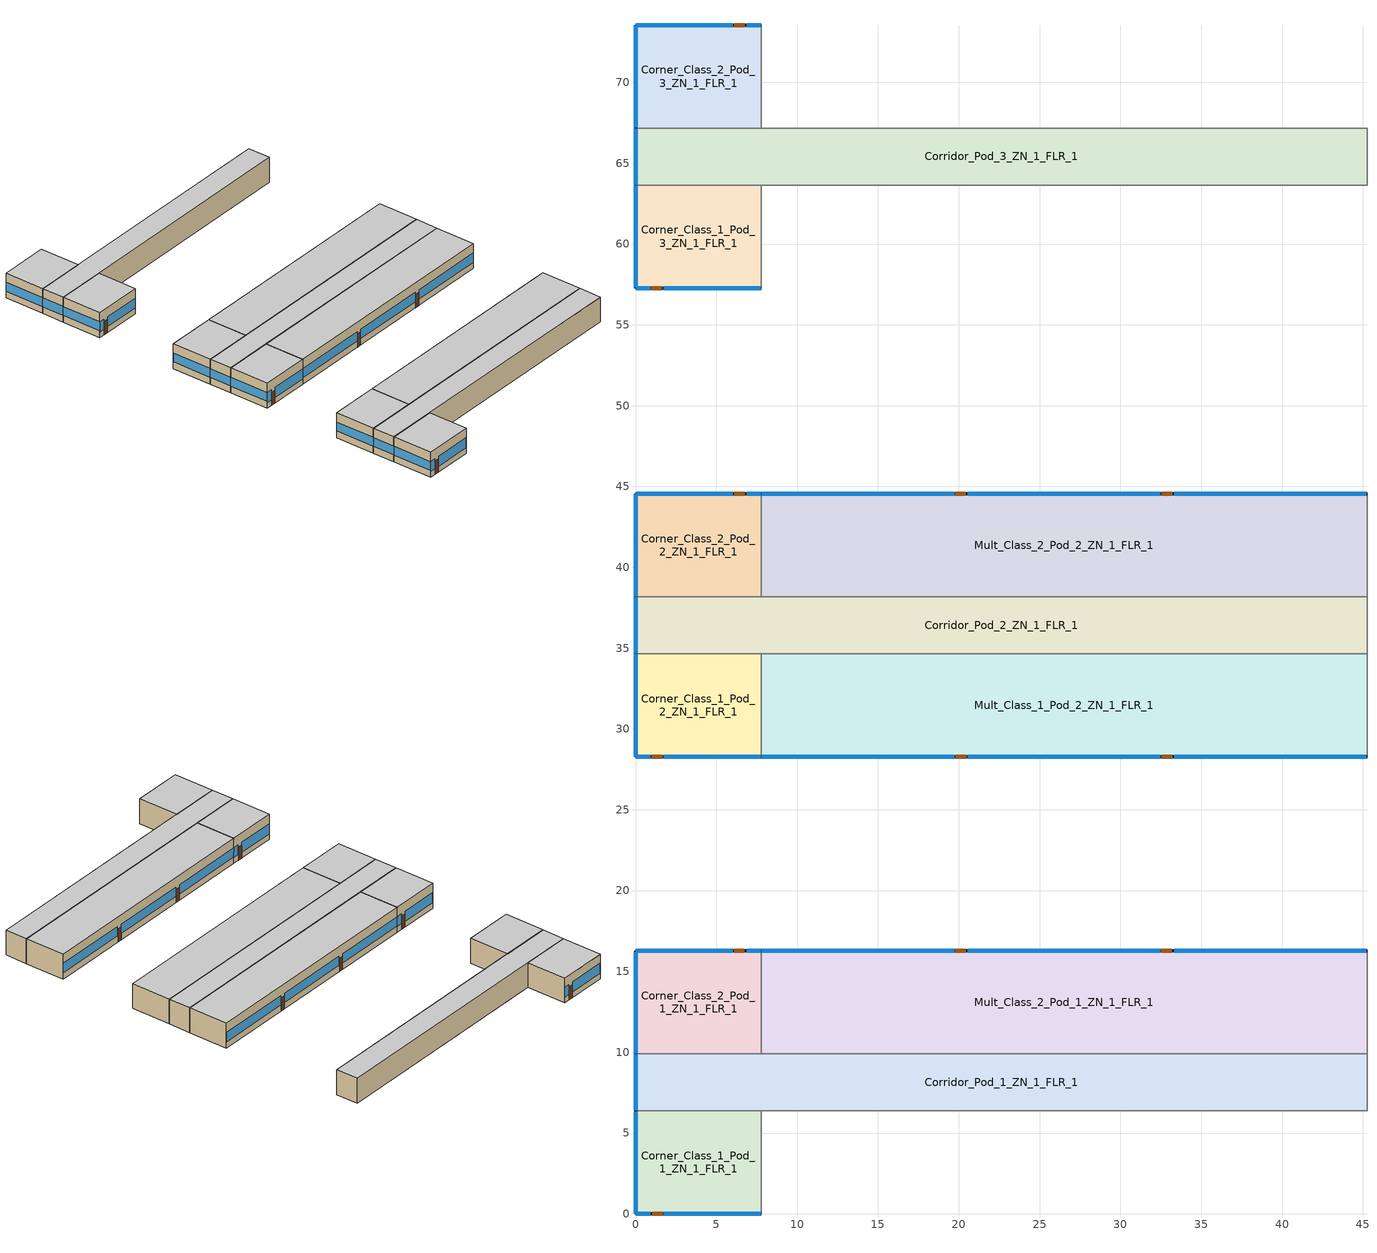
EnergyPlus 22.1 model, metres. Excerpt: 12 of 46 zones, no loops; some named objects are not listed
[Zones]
Corner_Class_1_Pod_1_ZN_1_FLR_1
 floor ground (Corner_Class_1_Pod_1_ZN_1_FLR_1_Floor_Ffactor): 0,6.36 7.78,6.36 7.78,0 0,0 z0
 wall outside (nonres_ext_wall_grd): 0,6.36 0,0 7.78,0 z0:4
 wall to Mult_Class_1_Pod_1_ZN_1_FLR_1 (int_wall): 7.78,0 7.78,6.36 z0:4
 wall to Corridor_Pod_1_ZN_1_FLR_1 (int_wall): 7.78,6.36 0,6.36 z0:4
 window (NonresWindow_U_0.369_SHGC_0.375): 0.04,0 0.9,0 / 1.76,0 7.74,0 z0.92:2.51; 0,6.33 0,0.04 z1.1:2.52
 door (Swinging Door_con): 1.03,0 1.68,0 z0:2.13
 ceiling to Corner_Class_1_Pod_1_ZN_1_FLR_2 (int_slab_ceiling): 0,0 7.78,0 7.78,6.36 0,6.36 z4
Corridor_Pod_1_ZN_1_FLR_1
 floor ground (Corridor_Pod_1_ZN_1_FLR_1_Floor_Ffactor): 0,9.9 45.25,9.9 45.25,6.36 0,6.36 z0
 wall outside (nonres_ext_wall_grd): 0,9.9 0,6.36 z0:4
 wall to Mult_Class_1_Pod_1_ZN_1_FLR_1 (int_wall): 7.78,6.36 45.25,6.36 z0:4
 wall to Lobby_ZN_1_FLR_1 (int_wall): 45.25,6.36 45.25,9.9 z0:4
 wall to Mult_Class_2_Pod_1_ZN_1_FLR_1 (int_wall): 45.25,9.9 7.78,9.9 z0:4
 wall to Corner_Class_2_Pod_1_ZN_1_FLR_1 (int_wall): 7.78,9.9 0,9.9 z0:4
 window (NonresWindow_U_0.369_SHGC_0.375): 0,9.86 0,6.4 z1.1:2.53
 ceiling to Corridor_Pod_1_ZN_1_FLR_2 (int_slab_ceiling): 0,6.36 45.25,6.36 45.25,9.9 0,9.9 z4
Corner_Class_2_Pod_1_ZN_1_FLR_1
 floor ground (Corner_Class_2_Pod_1_ZN_1_FLR_1_Floor_Ffactor): 0,16.26 7.78,16.26 7.78,9.9 0,9.9 z0
 wall outside (nonres_ext_wall_grd): 7.78,16.26 0,16.26 0,9.9 z0:4
 wall to Mult_Class_2_Pod_1_ZN_1_FLR_1 (int_wall): 7.78,9.9 7.78,16.26 z0:4
 window (NonresWindow_U_0.369_SHGC_0.375): 0,16.23 0,9.93 z1.1:2.52; 7.74,16.26 6.88,16.26 / 6.02,16.26 0.04,16.26 z0.92:2.51
 door (Swinging Door_con): 6.74,16.26 6.1,16.26 z0:2.13
 ceiling to Corner_Class_2_Pod_1_ZN_1_FLR_2 (int_slab_ceiling): 0,9.9 7.78,9.9 7.78,16.26 0,16.26 z4
Mult_Class_2_Pod_1_ZN_1_FLR_1
 floor ground (Mult_Class_2_Pod_1_ZN_1_FLR_1_Floor_Ffactor): 7.78,16.26 45.25,16.26 45.25,9.9 7.78,9.9 z0
 wall outside (nonres_ext_wall_grd): 45.25,16.26 7.78,16.26 z0:4
 wall to Main_Corridor_ZN_1_FLR_1 (int_wall): 45.25,9.9 45.25,16.26 z0:4
 window (NonresWindow_U_0.369_SHGC_0.375): 45.22,16.26 33.33,16.26 / 32.46,16.26 20.57,16.26 / 19.71,16.26 7.81,16.26 z1.03:2.5
 door (Swinging Door_con): 33.18,16.26 32.54,16.26 / 20.44,16.26 19.8,16.26 z0:2.13
 ceiling to Mult_Class_2_Pod_1_ZN_1_FLR_2 (int_slab_ceiling): 7.78,9.9 45.25,9.9 45.25,16.26 7.78,16.26 z4
Corner_Class_1_Pod_2_ZN_1_FLR_1
 floor ground (Corner_Class_1_Pod_2_ZN_1_FLR_1_Floor_Ffactor): 0,34.65 7.78,34.65 7.78,28.28 0,28.28 z0
 wall outside (nonres_ext_wall_grd): 0,34.65 0,28.28 7.78,28.28 z0:4
 wall to Mult_Class_1_Pod_2_ZN_1_FLR_1 (int_wall): 7.78,28.28 7.78,34.65 z0:4
 wall to Corridor_Pod_2_ZN_1_FLR_1 (int_wall): 7.78,34.65 0,34.65 z0:4
 window (NonresWindow_U_0.369_SHGC_0.375): 0,34.61 0,28.32 z1.1:2.52; 0.04,28.28 0.9,28.28 / 1.76,28.28 7.74,28.28 z0.92:2.51
 door (Swinging Door_con): 0.99,28.28 1.64,28.28 z0:2.13
 ceiling to Corner_Class_1_Pod_2_ZN_1_FLR_2 (int_slab_ceiling): 0,28.28 7.78,28.28 7.78,34.65 0,34.65 z4
Mult_Class_1_Pod_2_ZN_1_FLR_1
 floor ground (Mult_Class_1_Pod_2_ZN_1_FLR_1_Floor_Ffactor): 7.78,34.65 45.25,34.65 45.25,28.28 7.78,28.28 z0
 wall outside (nonres_ext_wall_grd): 7.78,28.28 45.25,28.28 z0:4
 wall to Main_Corridor_ZN_1_FLR_1 (int_wall): 45.25,28.28 45.25,34.65 z0:4
 wall to Corridor_Pod_2_ZN_1_FLR_1 (int_wall): 45.25,34.65 7.78,34.65 z0:4
 window (NonresWindow_U_0.369_SHGC_0.375): 7.81,28.28 19.71,28.28 / 20.57,28.28 32.46,28.28 / 33.33,28.28 45.22,28.28 z1.03:2.5
 door (Swinging Door_con): 19.8,28.28 20.45,28.28 / 32.57,28.28 33.22,28.28 z0:2.13
 ceiling to Mult_Class_1_Pod_2_ZN_1_FLR_2 (int_slab_ceiling): 7.78,28.28 45.25,28.28 45.25,34.65 7.78,34.65 z4
Corridor_Pod_2_ZN_1_FLR_1
 floor ground (Corridor_Pod_2_ZN_1_FLR_1_Floor_Ffactor): 0,38.18 45.25,38.18 45.25,34.65 0,34.65 z0
 wall outside (nonres_ext_wall_grd): 0,38.18 0,34.65 z0:4
 wall to Main_Corridor_ZN_1_FLR_1 (int_wall): 45.25,34.65 45.25,38.18 z0:4
 wall to Mult_Class_2_Pod_2_ZN_1_FLR_1 (int_wall): 45.25,38.18 7.78,38.18 z0:4
 wall to Corner_Class_2_Pod_2_ZN_1_FLR_1 (int_wall): 7.78,38.18 0,38.18 z0:4
 window (NonresWindow_U_0.369_SHGC_0.375): 0,38.15 0,34.68 z1.1:2.53
 ceiling to Corridor_Pod_2_ZN_1_FLR_2 (int_slab_ceiling): 0,34.65 45.25,34.65 45.25,38.18 0,38.18 z4
Corner_Class_2_Pod_2_ZN_1_FLR_1
 floor ground (Corner_Class_2_Pod_2_ZN_1_FLR_1_Floor_Ffactor): 0,44.55 7.78,44.55 7.78,38.18 0,38.18 z0
 wall outside (nonres_ext_wall_grd): 7.78,44.55 0,44.55 0,38.18 z0:4
 wall to Mult_Class_2_Pod_2_ZN_1_FLR_1 (int_wall): 7.78,38.18 7.78,44.55 z0:4
 window (NonresWindow_U_0.369_SHGC_0.375): 0,44.51 0,38.22 z1.1:2.52; 7.74,44.55 6.88,44.55 / 6.02,44.55 0.04,44.55 z0.92:2.51
 door (Swinging Door_con): 6.77,44.55 6.12,44.55 z0:2.13
 ceiling to Corner_Class_2_Pod_2_ZN_1_FLR_2 (int_slab_ceiling): 0,38.18 7.78,38.18 7.78,44.55 0,44.55 z4
Mult_Class_2_Pod_2_ZN_1_FLR_1
 floor ground (Mult_Class_2_Pod_2_ZN_1_FLR_1_Floor_Ffactor): 7.78,44.55 45.25,44.55 45.25,38.18 7.78,38.18 z0
 wall outside (nonres_ext_wall_grd): 45.25,44.55 7.78,44.55 z0:4
 wall to Main_Corridor_ZN_1_FLR_1 (int_wall): 45.25,38.18 45.25,44.55 z0:4
 window (NonresWindow_U_0.369_SHGC_0.375): 45.22,44.55 33.33,44.55 / 19.71,44.55 7.81,44.55 / 32.46,44.55 20.57,44.55 z1.03:2.5
 door (Swinging Door_con): 33.22,44.55 32.57,44.55 / 20.43,44.55 19.78,44.55 z0:2.13
 ceiling to Mult_Class_2_Pod_2_ZN_1_FLR_2 (int_slab_ceiling): 7.78,38.18 45.25,38.18 45.25,44.55 7.78,44.55 z4
Corner_Class_1_Pod_3_ZN_1_FLR_1
 floor ground (Corner_Class_1_Pod_3_ZN_1_FLR_1_Floor_Ffactor): 0,63.64 7.78,63.64 7.78,57.28 0,57.28 z0
 wall outside (nonres_ext_wall_grd): 0,63.64 0,57.28 7.78,57.28 z0:4
 wall to Mult_Class_1_Pod_3_ZN_1_FLR_1 (int_wall): 7.78,57.28 7.78,63.64 z0:4
 wall to Corridor_Pod_3_ZN_1_FLR_1 (int_wall): 7.78,63.64 0,63.64 z0:4
 window (NonresWindow_U_0.369_SHGC_0.375): 0,63.6 0,57.31 z1.1:2.52; 0.04,57.28 0.9,57.28 / 1.76,57.28 7.74,57.28 z0.92:2.51
 door (Swinging Door_con): 0.99,57.28 1.64,57.28 z0:2.13
 ceiling to Corner_Class_1_Pod_3_ZN_1_FLR_2 (int_slab_ceiling): 0,57.28 7.78,57.28 7.78,63.64 0,63.64 z4
Corridor_Pod_3_ZN_1_FLR_1
 floor ground (Corridor_Pod_3_ZN_1_FLR_1_Floor_Ffactor): 0,67.18 45.25,67.18 45.25,63.64 0,63.64 z0
 wall outside (nonres_ext_wall_grd): 0,67.18 0,63.64 z0:4
 wall to Mult_Class_1_Pod_3_ZN_1_FLR_1 (int_wall): 7.78,63.64 45.25,63.64 z0:4
 wall to Bathrooms_ZN_1_FLR_1 (int_wall): 45.25,63.64 45.25,67.18 z0:4
 wall to Mult_Class_2_Pod_3_ZN_1_FLR_1 (int_wall): 45.25,67.18 7.78,67.18 z0:4
 wall to Corner_Class_2_Pod_3_ZN_1_FLR_1 (int_wall): 7.78,67.18 0,67.18 z0:4
 window (NonresWindow_U_0.369_SHGC_0.375): 0,67.14 0,63.67 z1.1:2.53
 ceiling to Corridor_Pod_3_ZN_1_FLR_2 (int_slab_ceiling): 0,63.64 45.25,63.64 45.25,67.18 0,67.18 z4
Corner_Class_2_Pod_3_ZN_1_FLR_1
 floor ground (Corner_Class_2_Pod_3_ZN_1_FLR_1_Floor_Ffactor): 0,73.54 7.78,73.54 7.78,67.18 0,67.18 z0
 wall outside (nonres_ext_wall_grd): 7.78,73.54 0,73.54 0,67.18 z0:4
 wall to Mult_Class_2_Pod_3_ZN_1_FLR_1 (int_wall): 7.78,67.18 7.78,73.54 z0:4
 window (NonresWindow_U_0.369_SHGC_0.375): 0,73.5 0,67.21 z1.1:2.52; 7.74,73.54 6.88,73.54 / 6.02,73.54 0.04,73.54 z0.92:2.51
 door (Swinging Door_con): 6.75,73.54 6.11,73.54 z0:2.13
 ceiling to Corner_Class_2_Pod_3_ZN_1_FLR_2 (int_slab_ceiling): 0,67.18 7.78,67.18 7.78,73.54 0,73.54 z4
[Building]
SchoolSecondary_50pct_downscaled: North Axis=0; Terrain=City; Loads Convergence Tolerance Value=0.04; Temperature Convergence Tolerance Value=0.2; Solar Distribution=FullInteriorAndExterior; Maximum Number of Warmup Days=25; Minimum Number of Warmup Days=6
[Site:Location]
Buffalo.Niagara.Intl.AP_NY_USA WMO=725280: Latitude=42.94; Longitude=-78.74; Time Zone=-5; Elevation=215
[SizingPeriod:DesignDay] Day of Month=21; DryBulb Temperature Range Modifier Type=DefaultMultipliers; Humidity Condition Type=Wetbulb; Barometric Pressure=98769; Rain Indicator=No; Snow Indicator=No; Daylight Saving Time Indicator=No
Name | Month | Day Type | Maximum DryBulb Temperature | Daily DryBulb Temperature Range | Wetbulb or DewPoint at Maximum DryBulb | Wind Speed | Wind Direction | Solar Model Indicator | Sky Clearness | ASHRAE Clear Sky Optical Depth for Beam Irradiance taub | ASHRAE Clear Sky Optical Depth for Diffuse Irradiance taud
Buffalo.Niagara.Intl.AP_NY_USA Ann Htg 99.6% Condns DB | 1 | WinterDesignDay | -16.3 | 0 | -16.3 | 5.1 | 270 | ASHRAEClearSky | 0
Buffalo.Niagara.Intl.AP_NY_USA Ann Clg .4% Condns DB=>MWB | 7 | SummerDesignDay | 30.3 | 9.3 | 21.8 | 5.7 | 240 | ASHRAETau |  | 0.462 | 2.001
[Site:GroundTemperature:FCfactorMethod]
January Ground Temperature=9.7; February Ground Temperature=6; March Ground Temperature=-2.2; April Ground Temperature=-3.4; May Ground Temperature=-4.2; June Ground Temperature=2.7; July Ground Temperature=7.5; August Ground Temperature=13.7; September Ground Temperature=18.6; October Ground Temperature=22; November Ground Temperature=20.7; December Ground Temperature=16.5
[Site:WaterMainsTemperature]
Calculation Method=CORRELATION; Annual Average Outdoor Air Temperature=8.96667; Maximum Difference In Monthly Average Outdoor Air Temperatures=26.2
[Material]
Name | Roughness | Thickness | Conductivity | Density | Specific Heat | Thermal Absorptance | Solar Absorptance | Visible Absorptance
Std Wood 6inch | MediumSmooth | 0.15 | 0.12 | 540 | 1210 | 0.9 | 0.7 | 0.7
F07 25mm stucco | Smooth | 0.0254 | 0.72 | 1856 | 840 | 0.9 | 0.7 | 0.7
G01 13mm gypsum board | Smooth | 0.0127 | 0.16 | 800 | 1090 | 0.9 | 0.7 | 0.5
G01 16mm gypsum board | MediumSmooth | 0.0159 | 0.16 | 800 | 1090
100mm Normalweight concrete floor | MediumRough | 0.1016 | 2.31 | 2322 | 832
[Material:NoMass] Thermal Absorptance=0.9; Solar Absorptance=0.7
Name | Roughness | Thermal Resistance | Visible Absorptance
Opaque Door panel_con | MediumRough | 0.475973 | 0.7
CP02 CARPET PAD | VeryRough | 0.21648 | 0.8
Nonres_Exterior_Wall_Insulation_grd | MediumSmooth | 1.51444 | 0.7
[WindowMaterial:SimpleGlazingSystem]
Nonres Window Glazing Layer: UFactor=2.09528; Solar Heat Gain Coefficient=0.375; Visible Transmittance=0.4125
[Construction]
Swinging Door_con: Opaque Door panel_con
InteriorFurnishings: Std Wood 6inch
int_wall: G01 13mm gypsum board, G01 13mm gypsum board
int_slab_ceiling: CP02 CARPET PAD, 100mm Normalweight concrete floor
nonres_ext_wall_grd: F07 25mm stucco, G01 16mm gypsum board, Nonres_Exterior_Wall_Insulation_grd, G01 16mm gypsum board
NonresWindow_U_0.369_SHGC_0.375: Nonres Window Glazing Layer
[Construction:FfactorGroundFloor] FFactor=0.90012
Name | Area | PerimeterExposed
Corner_Class_1_Pod_1_ZN_1_FLR_1_Floor_Ffactor; Corner_Class_2_Pod_1_ZN_1_FLR_1_Floor_Ffactor; Corner_Class_1_Pod_2_ZN_1_FLR_1_Floor_Ffactor; Corner_Class_2_Pod_2_ZN_1_FLR_1_Floor_Ffactor; Corner_Class_1_Pod_3_ZN_1_FLR_1_Floor_Ffactor; Corner_Class_2_Pod_3_ZN_1_FLR_1_Floor_Ffactor | 49.5 | 14.1421
Corridor_Pod_1_ZN_1_FLR_1_Floor_Ffactor; Corridor_Pod_2_ZN_1_FLR_1_Floor_Ffactor; Corridor_Pod_3_ZN_1_FLR_1_Floor_Ffactor | 160 | 3.53553
Mult_Class_2_Pod_1_ZN_1_FLR_1_Floor_Ffactor; Mult_Class_1_Pod_2_ZN_1_FLR_1_Floor_Ffactor; Mult_Class_2_Pod_2_ZN_1_FLR_1_Floor_Ffactor | 238.5 | 37.4767
[Zone] Type=1; Multiplier=1; Ceiling Height=4; Floor Area=autocalculate; Part of Total Floor Area=Yes
Name | Volume
Corner_Class_1_Pod_1_ZN_1_FLR_1; Corner_Class_2_Pod_1_ZN_1_FLR_1; Corner_Class_1_Pod_2_ZN_1_FLR_1; Corner_Class_2_Pod_2_ZN_1_FLR_1; Corner_Class_1_Pod_3_ZN_1_FLR_1; Corner_Class_2_Pod_3_ZN_1_FLR_1 | 396
Corridor_Pod_1_ZN_1_FLR_1; Corridor_Pod_2_ZN_1_FLR_1; Corridor_Pod_3_ZN_1_FLR_1 | 1280
Mult_Class_2_Pod_1_ZN_1_FLR_1; Mult_Class_1_Pod_2_ZN_1_FLR_1; Mult_Class_2_Pod_2_ZN_1_FLR_1 | 1908
[InternalMass] Construction=InteriorFurnishings
Name | Zone or ZoneList | Surface Area
Corner_Class_1_Pod_1_ZN_1_FLR_1_InternalMass_1 | Corner_Class_1_Pod_1_ZN_1_FLR_1 | 99
Corridor_Pod_1_ZN_1_FLR_1_InternalMass_1 | Corridor_Pod_1_ZN_1_FLR_1 | 320
Corner_Class_2_Pod_1_ZN_1_FLR_1_InternalMass_1 | Corner_Class_2_Pod_1_ZN_1_FLR_1 | 99
Mult_Class_2_Pod_1_ZN_1_FLR_1_InternalMass_1 | Mult_Class_2_Pod_1_ZN_1_FLR_1 | 477
Corner_Class_1_Pod_2_ZN_1_FLR_1_InternalMass_1 | Corner_Class_1_Pod_2_ZN_1_FLR_1 | 99
Mult_Class_1_Pod_2_ZN_1_FLR_1_InternalMass_1 | Mult_Class_1_Pod_2_ZN_1_FLR_1 | 477
Corridor_Pod_2_ZN_1_FLR_1_InternalMass_1 | Corridor_Pod_2_ZN_1_FLR_1 | 320
Corner_Class_2_Pod_2_ZN_1_FLR_1_InternalMass_1 | Corner_Class_2_Pod_2_ZN_1_FLR_1 | 99
Mult_Class_2_Pod_2_ZN_1_FLR_1_InternalMass_1 | Mult_Class_2_Pod_2_ZN_1_FLR_1 | 477
Corner_Class_1_Pod_3_ZN_1_FLR_1_InternalMass_1 | Corner_Class_1_Pod_3_ZN_1_FLR_1 | 99
Corridor_Pod_3_ZN_1_FLR_1_InternalMass_1 | Corridor_Pod_3_ZN_1_FLR_1 | 320
Corner_Class_2_Pod_3_ZN_1_FLR_1_InternalMass_1 | Corner_Class_2_Pod_3_ZN_1_FLR_1 | 99
[People] Number of People Schedule=BLDG_OCC_SCH; Fraction Radiant=0.3; Sensible Heat Fraction=AUTOCALCULATE; Activity Level Schedule=ACTIVITY_SCH; Enable ASHRAE 55 Comfort Warnings=No; Mean Radiant Temperature Calculation Type=ZoneAveraged; Work Efficiency Schedule=WORK_EFF_SCH; Clothing Insulation Calculation Method=ClothingInsulationSchedule; Clothing Insulation Schedule=CLOTHING_SCH; Air Velocity Schedule=AIR_VELO_SCH; Thermal Comfort Model 1 Type=FANGER
Name | Zone or ZoneList or Space or SpaceList | Number of People Calculation Method | Floor Area per Person | Number of People
Corner_Class_1_Pod_1_ZN_1_FLR_1 | Corner_Class_1_Pod_1_ZN_1_FLR_1 | Area/Person | 2.654
Corridor_Pod_1_ZN_1_FLR_1 | Corridor_Pod_1_ZN_1_FLR_1 | People |  | 17.224
Corner_Class_2_Pod_1_ZN_1_FLR_1 | Corner_Class_2_Pod_1_ZN_1_FLR_1 | Area/Person | 2.654
Mult_Class_2_Pod_1_ZN_1_FLR_1 | Mult_Class_2_Pod_1_ZN_1_FLR_1 | Area/Person | 2.654
Corner_Class_1_Pod_2_ZN_1_FLR_1 | Corner_Class_1_Pod_2_ZN_1_FLR_1 | Area/Person | 2.654
Mult_Class_1_Pod_2_ZN_1_FLR_1 | Mult_Class_1_Pod_2_ZN_1_FLR_1 | Area/Person | 2.654
Corridor_Pod_2_ZN_1_FLR_1 | Corridor_Pod_2_ZN_1_FLR_1 | People |  | 17.224
Corner_Class_2_Pod_2_ZN_1_FLR_1 | Corner_Class_2_Pod_2_ZN_1_FLR_1 | Area/Person | 2.654
Mult_Class_2_Pod_2_ZN_1_FLR_1 | Mult_Class_2_Pod_2_ZN_1_FLR_1 | Area/Person | 2.654
Corner_Class_1_Pod_3_ZN_1_FLR_1 | Corner_Class_1_Pod_3_ZN_1_FLR_1 | Area/Person | 2.654
Corridor_Pod_3_ZN_1_FLR_1 | Corridor_Pod_3_ZN_1_FLR_1 | People |  | 17.224
Corner_Class_2_Pod_3_ZN_1_FLR_1 | Corner_Class_2_Pod_3_ZN_1_FLR_1 | Area/Person | 2.654
[Lights] Design Level Calculation Method=Watts/Area; Return Air Fraction=0; Fraction Radiant=0.37; Fraction Visible=0.2; Fraction Replaceable=1; EndUse Subcategory=LightsWired; Return Air Fraction Calculated from Plenum Temperature=No
Name | Zone or ZoneList or Space or SpaceList | Schedule | Watts per Zone Floor Area
Corner_Class_1_Pod_1_ZN_1_FLR_1_Lights | Corner_Class_1_Pod_1_ZN_1_FLR_1 | ltg_sch_classroom | 7.42257
Corridor_Pod_1_ZN_1_FLR_1_Lights | Corridor_Pod_1_ZN_1_FLR_1 | ltg_sch_corridor | 4.299174
Corner_Class_2_Pod_1_ZN_1_FLR_1_Lights | Corner_Class_2_Pod_1_ZN_1_FLR_1 | ltg_sch_classroom | 7.42257
Mult_Class_2_Pod_1_ZN_1_FLR_1_Lights | Mult_Class_2_Pod_1_ZN_1_FLR_1 | ltg_sch_classroom | 7.42257
Corner_Class_1_Pod_2_ZN_1_FLR_1_Lights | Corner_Class_1_Pod_2_ZN_1_FLR_1 | ltg_sch_classroom | 7.42257
Mult_Class_1_Pod_2_ZN_1_FLR_1_Lights | Mult_Class_1_Pod_2_ZN_1_FLR_1 | ltg_sch_classroom | 7.42257
Corridor_Pod_2_ZN_1_FLR_1_Lights | Corridor_Pod_2_ZN_1_FLR_1 | ltg_sch_corridor | 4.299174
Corner_Class_2_Pod_2_ZN_1_FLR_1_Lights | Corner_Class_2_Pod_2_ZN_1_FLR_1 | ltg_sch_classroom | 7.42257
Mult_Class_2_Pod_2_ZN_1_FLR_1_Lights | Mult_Class_2_Pod_2_ZN_1_FLR_1 | ltg_sch_classroom | 7.42257
Corner_Class_1_Pod_3_ZN_1_FLR_1_Lights | Corner_Class_1_Pod_3_ZN_1_FLR_1 | ltg_sch_classroom | 7.42257
Corridor_Pod_3_ZN_1_FLR_1_Lights | Corridor_Pod_3_ZN_1_FLR_1 | ltg_sch_corridor | 4.299174
Corner_Class_2_Pod_3_ZN_1_FLR_1_Lights | Corner_Class_2_Pod_3_ZN_1_FLR_1 | ltg_sch_classroom | 7.42257
[ElectricEquipment] Schedule=BLDG_EQUIP_SCH; Design Level Calculation Method=EquipmentLevel; Fraction Latent=0; Fraction Radiant=0.5; Fraction Lost=0; EndUse Subcategory=MiscPlug
Name | Zone or ZoneList or Space or SpaceList | Design Level
Corner_Class_1_Pod_1_ZN_1_FLR_1_PlugMisc_Equip | Corner_Class_1_Pod_1_ZN_1_FLR_1 | 495
Corridor_Pod_1_ZN_1_FLR_1_PlugMisc_Equip | Corridor_Pod_1_ZN_1_FLR_1 | 640
Corner_Class_2_Pod_1_ZN_1_FLR_1_PlugMisc_Equip | Corner_Class_2_Pod_1_ZN_1_FLR_1 | 495
Mult_Class_2_Pod_1_ZN_1_FLR_1_PlugMisc_Equip | Mult_Class_2_Pod_1_ZN_1_FLR_1 | 2385
Corner_Class_1_Pod_2_ZN_1_FLR_1_PlugMisc_Equip | Corner_Class_1_Pod_2_ZN_1_FLR_1 | 495
Mult_Class_1_Pod_2_ZN_1_FLR_1_PlugMisc_Equip | Mult_Class_1_Pod_2_ZN_1_FLR_1 | 2385
Corridor_Pod_2_ZN_1_FLR_1_PlugMisc_Equip | Corridor_Pod_2_ZN_1_FLR_1 | 640
Corner_Class_2_Pod_2_ZN_1_FLR_1_PlugMisc_Equip | Corner_Class_2_Pod_2_ZN_1_FLR_1 | 495
Mult_Class_2_Pod_2_ZN_1_FLR_1_PlugMisc_Equip | Mult_Class_2_Pod_2_ZN_1_FLR_1 | 2385
Corner_Class_1_Pod_3_ZN_1_FLR_1_PlugMisc_Equip | Corner_Class_1_Pod_3_ZN_1_FLR_1 | 495
Corridor_Pod_3_ZN_1_FLR_1_PlugMisc_Equip | Corridor_Pod_3_ZN_1_FLR_1 | 640
Corner_Class_2_Pod_3_ZN_1_FLR_1_PlugMisc_Equip | Corner_Class_2_Pod_3_ZN_1_FLR_1 | 495
[Daylighting:Controls] Daylighting Method=SplitFlux; Availability Schedule=DaylightAvailSch; Lighting Control Type=Continuousoff; Minimum Input Power Fraction for Continuous or ContinuousOff Dimming Control=0.2; Minimum Light Output Fraction for Continuous or ContinuousOff Dimming Control=0.2; Number of Stepped Control Steps=3; Probability Lighting will be Reset When Needed in Manual Stepped Control=1; Maximum Allowable Discomfort Glare Index=22; Illuminance Setpoint at Reference Point 1=377; Illuminance Setpoint at Reference Point 2=377
Name | Zone or Space | Glare Calculation Daylighting Reference Point | Glare Calculation Azimuth Angle of View Direction Clockwise from Zone yAxis | Daylighting Reference Point 1 | Fraction of Lights Controlled by Reference Point 1 | Daylighting Reference Point 2 | Fraction of Lights Controlled by Reference Point 2
Corner_Class_1_Pod_1_ZN_1_FLR_1_DaylCtrl | Corner_Class_1_Pod_1_ZN_1_FLR_1 | Corner_Class_1_Pod_1_ZN_1_FLR_1_DaylRefPt1 | 180 | Corner_Class_1_Pod_1_ZN_1_FLR_1_DaylRefPt1 | 0.56 | Corner_Class_1_Pod_1_ZN_1_FLR_1_DaylRefPt2 | 0.2
Corner_Class_2_Pod_1_ZN_1_FLR_1_DaylCtrl | Corner_Class_2_Pod_1_ZN_1_FLR_1 | Corner_Class_2_Pod_1_ZN_1_FLR_1_DaylRefPt1 | 270 | Corner_Class_2_Pod_1_ZN_1_FLR_1_DaylRefPt1 | 0.56 | Corner_Class_2_Pod_1_ZN_1_FLR_1_DaylRefPt2 | 0.2
Mult_Class_2_Pod_1_ZN_1_FLR_1_DaylCtrl | Mult_Class_2_Pod_1_ZN_1_FLR_1 | Mult_Class_2_Pod_1_ZN_1_FLR_1_DaylRefPt1 | 0 | Mult_Class_2_Pod_1_ZN_1_FLR_1_DaylRefPt1 | 0.28 | Mult_Class_2_Pod_1_ZN_1_FLR_1_DaylRefPt2 | 0.28
Corner_Class_1_Pod_2_ZN_1_FLR_1_DaylCtrl | Corner_Class_1_Pod_2_ZN_1_FLR_1 | Corner_Class_1_Pod_2_ZN_1_FLR_1_DaylRefPt1 | 180 | Corner_Class_1_Pod_2_ZN_1_FLR_1_DaylRefPt1 | 0.56 | Corner_Class_1_Pod_2_ZN_1_FLR_1_DaylRefPt2 | 0.2
Mult_Class_1_Pod_2_ZN_1_FLR_1_DaylCtrl | Mult_Class_1_Pod_2_ZN_1_FLR_1 | Mult_Class_1_Pod_2_ZN_1_FLR_1_DaylRefPt1 | 180 | Mult_Class_1_Pod_2_ZN_1_FLR_1_DaylRefPt1 | 0.28 | Mult_Class_1_Pod_2_ZN_1_FLR_1_DaylRefPt2 | 0.28
Corner_Class_2_Pod_2_ZN_1_FLR_1_DaylCtrl | Corner_Class_2_Pod_2_ZN_1_FLR_1 | Corner_Class_2_Pod_2_ZN_1_FLR_1_DaylRefPt1 | 270 | Corner_Class_2_Pod_2_ZN_1_FLR_1_DaylRefPt1 | 0.56 | Corner_Class_2_Pod_2_ZN_1_FLR_1_DaylRefPt2 | 0.2
Mult_Class_2_Pod_2_ZN_1_FLR_1_DaylCtrl | Mult_Class_2_Pod_2_ZN_1_FLR_1 | Mult_Class_2_Pod_2_ZN_1_FLR_1_DaylRefPt1 | 0 | Mult_Class_2_Pod_2_ZN_1_FLR_1_DaylRefPt1 | 0.28 | Mult_Class_2_Pod_2_ZN_1_FLR_1_DaylRefPt2 | 0.28
Corner_Class_1_Pod_3_ZN_1_FLR_1_DaylCtrl | Corner_Class_1_Pod_3_ZN_1_FLR_1 | Corner_Class_1_Pod_3_ZN_1_FLR_1_DaylRefPt1 | 180 | Corner_Class_1_Pod_3_ZN_1_FLR_1_DaylRefPt1 | 0.56 | Corner_Class_1_Pod_3_ZN_1_FLR_1_DaylRefPt2 | 0.2
Corner_Class_2_Pod_3_ZN_1_FLR_1_DaylCtrl | Corner_Class_2_Pod_3_ZN_1_FLR_1 | Corner_Class_2_Pod_3_ZN_1_FLR_1_DaylRefPt1 | 270 | Corner_Class_2_Pod_3_ZN_1_FLR_1_DaylRefPt1 | 0.56 | Corner_Class_2_Pod_3_ZN_1_FLR_1_DaylRefPt2 | 0.2
[ZoneInfiltration:DesignFlowRate] Schedule=INFIL_SCH_PNNL; Design Flow Rate Calculation Method=Flow/ExteriorWallArea; Flow per Exterior Surface Area=0.000569572; Constant Term Coefficient=0; Temperature Term Coefficient=0; Velocity Term Coefficient=0.224; Velocity Squared Term Coefficient=0
Name | Zone or ZoneList
Corner_Class_1_Pod_1_ZN_1_FLR_1_Infiltration | Corner_Class_1_Pod_1_ZN_1_FLR_1
Corridor_Pod_1_ZN_1_FLR_1_Infiltration | Corridor_Pod_1_ZN_1_FLR_1
Corner_Class_2_Pod_1_ZN_1_FLR_1_Infiltration | Corner_Class_2_Pod_1_ZN_1_FLR_1
Mult_Class_2_Pod_1_ZN_1_FLR_1_Infiltration | Mult_Class_2_Pod_1_ZN_1_FLR_1
Corner_Class_1_Pod_2_ZN_1_FLR_1_Infiltration | Corner_Class_1_Pod_2_ZN_1_FLR_1
Mult_Class_1_Pod_2_ZN_1_FLR_1_Infiltration | Mult_Class_1_Pod_2_ZN_1_FLR_1
Corridor_Pod_2_ZN_1_FLR_1_Infiltration | Corridor_Pod_2_ZN_1_FLR_1
Corner_Class_2_Pod_2_ZN_1_FLR_1_Infiltration | Corner_Class_2_Pod_2_ZN_1_FLR_1
Mult_Class_2_Pod_2_ZN_1_FLR_1_Infiltration | Mult_Class_2_Pod_2_ZN_1_FLR_1
Corner_Class_1_Pod_3_ZN_1_FLR_1_Infiltration | Corner_Class_1_Pod_3_ZN_1_FLR_1
Corridor_Pod_3_ZN_1_FLR_1_Infiltration | Corridor_Pod_3_ZN_1_FLR_1
Corner_Class_2_Pod_3_ZN_1_FLR_1_Infiltration | Corner_Class_2_Pod_3_ZN_1_FLR_1
[Exterior:Lights] Control Option=AstronomicalClock; EndUse Subcategory=General
Name | Schedule | Design Level
Exterior_Lights_a | Exterior_lighting_schedule_a | 226.85
Exterior_Lights_b | Exterior_lighting_schedule_b_2016 | 1097.925
Exterior_Lights_c | Exterior_lighting_schedule_c_2016 | 1007.645
[EnergyManagementSystem:Sensor]
Name | OutputVariable or OutputMeter | OutputVariable or OutputMeter Index Key
Facility_Int_LTG | InteriorLights:Electricity
ActualOccupancy | Schedule Value | Offices Binary Occupancy
OAT | Site Outdoor Air Drybulb Temperature | Environment
[EnergyManagementSystem:Actuator]
Name | Actuated Component Unique | Actuated Component Type | Actuated Component Control Type
cCL1_Pod_1_ZN_1_FLR_1_LAr | Corner_Class_1_Pod_1_ZN_1_FLR_1_lights | Lights | Electricity Rate
mCl1_Pod_1_ZN_1_FLR_1_LAr | Mult_Class_1_Pod_1_ZN_1_FLR_1_lights | Lights | Electricity Rate
cPOD1_ZN_1_FLR_1_LAr | Corridor_Pod_1_ZN_1_FLR_1_lights | Lights | Electricity Rate
cCL2_Pod_1_ZN_1_FLR_1_LAr | Corner_Class_2_Pod_1_ZN_1_FLR_1_lights | Lights | Electricity Rate
mCl2_Pod_1_ZN_1_FLR_1_LAr | Mult_Class_2_Pod_1_ZN_1_FLR_1_lights | Lights | Electricity Rate
cCL1_Pod_2_ZN_1_FLR_1_LAr | Corner_Class_1_Pod_2_ZN_1_FLR_1_lights | Lights | Electricity Rate
mCl1_Pod_2_ZN_1_FLR_1_LAr | Mult_Class_1_Pod_2_ZN_1_FLR_1_lights | Lights | Electricity Rate
cPOD2_ZN_1_FLR_1_LAr | Corridor_Pod_2_ZN_1_FLR_1_lights | Lights | Electricity Rate
cCL2_Pod_2_ZN_1_FLR_1_LAr | Corner_Class_2_Pod_2_ZN_1_FLR_1_lights | Lights | Electricity Rate
mCl2_Pod_2_ZN_1_FLR_1_LAr | Mult_Class_2_Pod_2_ZN_1_FLR_1_lights | Lights | Electricity Rate
cCL1_Pod_3_ZN_1_FLR_1_LAr | Corner_Class_1_Pod_3_ZN_1_FLR_1_lights | Lights | Electricity Rate
mCl1_Pod_3_ZN_1_FLR_1_LAr | Mult_Class_1_Pod_3_ZN_1_FLR_1_lights | Lights | Electricity Rate
cPOD3_ZN_1_FLR_1_LAr | Corridor_Pod_3_ZN_1_FLR_1_lights | Lights | Electricity Rate
cCL2_Pod_3_ZN_1_FLR_1_LAr | Corner_Class_2_Pod_3_ZN_1_FLR_1_lights | Lights | Electricity Rate
mCl2_Pod_3_ZN_1_FLR_1_LAr | Mult_Class_2_Pod_3_ZN_1_FLR_1_lights | Lights | Electricity Rate
AUX_GYM_ZN_1_FLR_1_LAr | AUX_GYM_ZN_1_FLR_1_lights | Lights | Electricity Rate
AUDITORIUM_ZN_1_FLR_1_LAr | AUDITORIUM_ZN_1_FLR_1_lights | Lights | Electricity Rate
Main_Corridor_ZN_1_FLR_1_LAr | Main_Corridor_ZN_1_FLR_1_lights | Lights | Electricity Rate
Lobby_ZN_1_FLR_1_LAr | Lobby_ZN_1_FLR_1_lights | Lights | Electricity Rate
Mech_ZN_1_FLR_1_LAr | Mech_ZN_1_FLR_1_lights | Lights | Electricity Rate
BATHROOMS_ZN_1_FLR_1_LAr | BATHROOMS_ZN_1_FLR_1_lights | Lights | Electricity Rate
Offices_ZN_1_FLR_1_LAr | Offices_ZN_1_FLR_1_lights | Lights | Electricity Rate
Gym_ZN_1_FLR_1_LAr | Gym_ZN_1_FLR_1_lights | Lights | Electricity Rate
Kitchen_ZN_1_FLR_1_LAr | Kitchen_ZN_1_FLR_1_lights | Lights | Electricity Rate
Cafeteria_ZN_1_FLR_1_LAr | Cafeteria_ZN_1_FLR_1_lights | Lights | Electricity Rate
cCL1_Pod_1_ZN_1_FLR_2_LAr | Corner_Class_1_Pod_1_ZN_1_FLR_2_lights | Lights | Electricity Rate
mCl1_Pod_1_ZN_1_FLR_2_LAr | Mult_Class_1_Pod_1_ZN_1_FLR_2_lights | Lights | Electricity Rate
cPOD1_ZN_1_FLR_2_LAr | Corridor_Pod_1_ZN_1_FLR_2_lights | Lights | Electricity Rate
cCL2_Pod_1_ZN_1_FLR_2_LAr | Corner_Class_2_Pod_1_ZN_1_FLR_2_lights | Lights | Electricity Rate
mCl2_Pod_1_ZN_1_FLR_2_LAr | Mult_Class_2_Pod_1_ZN_1_FLR_2_lights | Lights | Electricity Rate
cCL1_Pod_2_ZN_1_FLR_2_LAr | Corner_Class_1_Pod_2_ZN_1_FLR_2_lights | Lights | Electricity Rate
mCl1_Pod_2_ZN_1_FLR_2_LAr | Mult_Class_1_Pod_2_ZN_1_FLR_2_lights | Lights | Electricity Rate
cPOD2_ZN_1_FLR_2_LAr | Corridor_Pod_2_ZN_1_FLR_2_lights | Lights | Electricity Rate
cCL2_Pod_2_ZN_1_FLR_2_LAr | Corner_Class_2_Pod_2_ZN_1_FLR_2_lights | Lights | Electricity Rate
mCl2_Pod_2_ZN_1_FLR_2_LAr | Mult_Class_2_Pod_2_ZN_1_FLR_2_lights | Lights | Electricity Rate
cCL1_Pod_3_ZN_1_FLR_2_LAr | Corner_Class_1_Pod_3_ZN_1_FLR_2_lights | Lights | Electricity Rate
mCl1_Pod_3_ZN_1_FLR_2_LAr | Mult_Class_1_Pod_3_ZN_1_FLR_2_lights | Lights | Electricity Rate
cPOD3_ZN_1_FLR_2_LAr | Corridor_Pod_3_ZN_1_FLR_2_lights | Lights | Electricity Rate
cCL2_Pod_3_ZN_1_FLR_2_LAr | Corner_Class_2_Pod_3_ZN_1_FLR_2_lights | Lights | Electricity Rate
mCl2_Pod_3_ZN_1_FLR_2_LAr | Mult_Class_2_Pod_3_ZN_1_FLR_2_lights | Lights | Electricity Rate
Main_Corridor_ZN_1_FLR_2_LAr | Main_Corridor_ZN_1_FLR_2_lights | Lights | Electricity Rate
Lobby_ZN_1_FLR_2_LAr | Lobby_ZN_1_FLR_2_lights | Lights | Electricity Rate
Mech_ZN_1_FLR_2_LAr | Mech_ZN_1_FLR_2_lights | Lights | Electricity Rate
BATHROOMS_ZN_1_FLR_2_LAr | BATHROOMS_ZN_1_FLR_2_lights | Lights | Electricity Rate
Offices_ZN_1_FLR_2_LAr | Offices_ZN_1_FLR_2_lights | Lights | Electricity Rate
LMC_ZN_1_FLR_2_LAr | Library_Media_Center_ZN_1_FLR_2_lights | Lights | Electricity Rate
vav_pod_1_MAX_OA_FRAC | VAV_POD_1 Max OA Fraction | Schedule:Constant | Schedule Value
vav_pod_2_MAX_OA_FRAC | VAV_POD_2 Max OA Fraction | Schedule:Constant | Schedule Value
vav_pod_3_MAX_OA_FRAC | VAV_POD_3 Max OA Fraction | Schedule:Constant | Schedule Value
vav_other_MAX_OA_FRAC | VAV_OTHER Max OA Fraction | Schedule:Constant | Schedule Value
CLGSETP_SCH_Actuator | CLGSETP_SCH_Yes_Optimum | Schedule:Compact | Schedule Value
CLGSETP_SCH_w_SB_Actuator | CLGSETP_SCH_Yes_Optimum_w_SB | Schedule:Compact | Schedule Value
HTGSETP_SCH_Actuator | HTGSETP_SCH_Yes_Optimum | Schedule:Compact | Schedule Value
HTGSETP_SCH_w_SB_Actuator | HTGSETP_SCH_Yes_Optimum_w_SB | Schedule:Compact | Schedule Value
BoilerCurve | HeatSys1 BOILER EFFICIENCY CURVE | Curve | Curve Result
[EnergyManagementSystem:ProgramCallingManager]
Transformer_Load_Prog_Manager: AfterPredictorAfterHVACManagers; Transformer_Load_Prog
SET_cCL1_Pod_1_ZN_1_FLR_1_Light_EMS_Program_Prog_Manager: BeginTimestepBeforePredictor; SET_cCL1_Pod_1_ZN_1_FLR_1_Light_EMS_Program
SET_mCl1_Pod_1_ZN_1_FLR_1_Light_EMS_Program_Prog_Manager: BeginTimestepBeforePredictor; SET_mCl1_Pod_1_ZN_1_FLR_1_Light_EMS_Program
SET_cPOD1_ZN_1_FLR_1_Light_EMS_Program_Prog_Manager: BeginTimestepBeforePredictor; SET_cPOD1_ZN_1_FLR_1_Light_EMS_Program
SET_cCL2_Pod_1_ZN_1_FLR_1_Light_EMS_Program_Prog_Manager: BeginTimestepBeforePredictor; SET_cCL2_Pod_1_ZN_1_FLR_1_Light_EMS_Program
SET_mCl2_Pod_1_ZN_1_FLR_1_Light_EMS_Program_Prog_Manager: BeginTimestepBeforePredictor; SET_mCl2_Pod_1_ZN_1_FLR_1_Light_EMS_Program
SET_cCL1_Pod_2_ZN_1_FLR_1_Light_EMS_Program_Prog_Manager: BeginTimestepBeforePredictor; SET_cCL1_Pod_2_ZN_1_FLR_1_Light_EMS_Program
SET_mCl1_Pod_2_ZN_1_FLR_1_Light_EMS_Program_Prog_Manager: BeginTimestepBeforePredictor; SET_mCl1_Pod_2_ZN_1_FLR_1_Light_EMS_Program
SET_cPOD2_ZN_1_FLR_1_Light_EMS_Program_Prog_Manager: BeginTimestepBeforePredictor; SET_cPOD2_ZN_1_FLR_1_Light_EMS_Program
SET_cCL2_Pod_2_ZN_1_FLR_1_Light_EMS_Program_Prog_Manager: BeginTimestepBeforePredictor; SET_cCL2_Pod_2_ZN_1_FLR_1_Light_EMS_Program
SET_mCl2_Pod_2_ZN_1_FLR_1_Light_EMS_Program_Prog_Manager: BeginTimestepBeforePredictor; SET_mCl2_Pod_2_ZN_1_FLR_1_Light_EMS_Program
SET_cCL1_Pod_3_ZN_1_FLR_1_Light_EMS_Program_Prog_Manager: BeginTimestepBeforePredictor; SET_cCL1_Pod_3_ZN_1_FLR_1_Light_EMS_Program
SET_mCl1_Pod_3_ZN_1_FLR_1_Light_EMS_Program_Prog_Manager: BeginTimestepBeforePredictor; SET_mCl1_Pod_3_ZN_1_FLR_1_Light_EMS_Program
SET_cPOD3_ZN_1_FLR_1_Light_EMS_Program_Prog_Manager: BeginTimestepBeforePredictor; SET_cPOD3_ZN_1_FLR_1_Light_EMS_Program
SET_cCL2_Pod_3_ZN_1_FLR_1_Light_EMS_Program_Prog_Manager: BeginTimestepBeforePredictor; SET_cCL2_Pod_3_ZN_1_FLR_1_Light_EMS_Program
SET_mCl2_Pod_3_ZN_1_FLR_1_Light_EMS_Program_Prog_Manager: BeginTimestepBeforePredictor; SET_mCl2_Pod_3_ZN_1_FLR_1_Light_EMS_Program
SET_AUX_GYM_ZN_1_FLR_1_Light_EMS_Program_Prog_Manager: BeginTimestepBeforePredictor; SET_AUX_GYM_ZN_1_FLR_1_Light_EMS_Program
SET_AUDITORIUM_ZN_1_FLR_1_Light_EMS_Program_Prog_Manager: BeginTimestepBeforePredictor; SET_AUDITORIUM_ZN_1_FLR_1_Light_EMS_Program
SET_Main_Corridor_ZN_1_FLR_1_Light_EMS_Program_Prog_Manager: BeginTimestepBeforePredictor; SET_Main_Corridor_ZN_1_FLR_1_Light_EMS_Program
SET_Lobby_ZN_1_FLR_1_Light_EMS_Program_Prog_Manager: BeginTimestepBeforePredictor; SET_Lobby_ZN_1_FLR_1_Light_EMS_Program
SET_Mech_ZN_1_FLR_1_Light_EMS_Program_Prog_Manager: BeginTimestepBeforePredictor; SET_Mech_ZN_1_FLR_1_Light_EMS_Program
SET_BATHROOMS_ZN_1_FLR_1_Light_EMS_Program_Prog_Manager: BeginTimestepBeforePredictor; SET_BATHROOMS_ZN_1_FLR_1_Light_EMS_Program
SET_Offices_ZN_1_FLR_1_Light_EMS_Program_Prog_Manager: BeginTimestepBeforePredictor; SET_Offices_ZN_1_FLR_1_Light_EMS_Program
SET_Gym_ZN_1_FLR_1_Light_EMS_Program_Prog_Manager: BeginTimestepBeforePredictor; SET_Gym_ZN_1_FLR_1_Light_EMS_Program
SET_Kitchen_ZN_1_FLR_1_Light_EMS_Program_Prog_Manager: BeginTimestepBeforePredictor; SET_Kitchen_ZN_1_FLR_1_Light_EMS_Program
SET_Cafeteria_ZN_1_FLR_1_Light_EMS_Program_Prog_Manager: BeginTimestepBeforePredictor; SET_Cafeteria_ZN_1_FLR_1_Light_EMS_Program
SET_cCL1_Pod_1_ZN_1_FLR_2_Light_EMS_Program_Prog_Manager: BeginTimestepBeforePredictor; SET_cCL1_Pod_1_ZN_1_FLR_2_Light_EMS_Program
SET_mCl1_Pod_1_ZN_1_FLR_2_Light_EMS_Program_Prog_Manager: BeginTimestepBeforePredictor; SET_mCl1_Pod_1_ZN_1_FLR_2_Light_EMS_Program
SET_cPOD1_ZN_1_FLR_2_Light_EMS_Program_Prog_Manager: BeginTimestepBeforePredictor; SET_cPOD1_ZN_1_FLR_2_Light_EMS_Program
SET_cCL2_Pod_1_ZN_1_FLR_2_Light_EMS_Program_Prog_Manager: BeginTimestepBeforePredictor; SET_cCL2_Pod_1_ZN_1_FLR_2_Light_EMS_Program
SET_mCl2_Pod_1_ZN_1_FLR_2_Light_EMS_Program_Prog_Manager: BeginTimestepBeforePredictor; SET_mCl2_Pod_1_ZN_1_FLR_2_Light_EMS_Program
SET_cCL1_Pod_2_ZN_1_FLR_2_Light_EMS_Program_Prog_Manager: BeginTimestepBeforePredictor; SET_cCL1_Pod_2_ZN_1_FLR_2_Light_EMS_Program
SET_mCl1_Pod_2_ZN_1_FLR_2_Light_EMS_Program_Prog_Manager: BeginTimestepBeforePredictor; SET_mCl1_Pod_2_ZN_1_FLR_2_Light_EMS_Program
SET_cPOD2_ZN_1_FLR_2_Light_EMS_Program_Prog_Manager: BeginTimestepBeforePredictor; SET_cPOD2_ZN_1_FLR_2_Light_EMS_Program
SET_cCL2_Pod_2_ZN_1_FLR_2_Light_EMS_Program_Prog_Manager: BeginTimestepBeforePredictor; SET_cCL2_Pod_2_ZN_1_FLR_2_Light_EMS_Program
SET_mCl2_Pod_2_ZN_1_FLR_2_Light_EMS_Program_Prog_Manager: BeginTimestepBeforePredictor; SET_mCl2_Pod_2_ZN_1_FLR_2_Light_EMS_Program
SET_cCL1_Pod_3_ZN_1_FLR_2_Light_EMS_Program_Prog_Manager: BeginTimestepBeforePredictor; SET_cCL1_Pod_3_ZN_1_FLR_2_Light_EMS_Program
SET_mCl1_Pod_3_ZN_1_FLR_2_Light_EMS_Program_Prog_Manager: BeginTimestepBeforePredictor; SET_mCl1_Pod_3_ZN_1_FLR_2_Light_EMS_Program
SET_cPOD3_ZN_1_FLR_2_Light_EMS_Program_Prog_Manager: BeginTimestepBeforePredictor; SET_cPOD3_ZN_1_FLR_2_Light_EMS_Program
SET_cCL2_Pod_3_ZN_1_FLR_2_Light_EMS_Program_Prog_Manager: BeginTimestepBeforePredictor; SET_cCL2_Pod_3_ZN_1_FLR_2_Light_EMS_Program
SET_mCl2_Pod_3_ZN_1_FLR_2_Light_EMS_Program_Prog_Manager: BeginTimestepBeforePredictor; SET_mCl2_Pod_3_ZN_1_FLR_2_Light_EMS_Program
SET_Main_Corridor_ZN_1_FLR_2_Light_EMS_Program_Prog_Manager: BeginTimestepBeforePredictor; SET_Main_Corridor_ZN_1_FLR_2_Light_EMS_Program
SET_Lobby_ZN_1_FLR_2_Light_EMS_Program_Prog_Manager: BeginTimestepBeforePredictor; SET_Lobby_ZN_1_FLR_2_Light_EMS_Program
SET_Mech_ZN_1_FLR_2_Light_EMS_Program_Prog_Manager: BeginTimestepBeforePredictor; SET_Mech_ZN_1_FLR_2_Light_EMS_Program
SET_BATHROOMS_ZN_1_FLR_2_Light_EMS_Program_Prog_Manager: BeginTimestepBeforePredictor; SET_BATHROOMS_ZN_1_FLR_2_Light_EMS_Program
SET_Offices_ZN_1_FLR_2_Light_EMS_Program_Prog_Manager: BeginTimestepBeforePredictor; SET_Offices_ZN_1_FLR_2_Light_EMS_Program
SET_LMC_ZN_1_FLR_2_Light_EMS_Program_Prog_Manager: BeginTimestepBeforePredictor; SET_LMC_ZN_1_FLR_2_Light_EMS_Program
vav_pod_1_MAX_OA_FRAC_Prog_Manager: AfterPredictorAfterHVACManagers; vav_pod_1_MAX_OA_FRAC
vav_pod_2_MAX_OA_FRAC_Prog_Manager: AfterPredictorAfterHVACManagers; vav_pod_2_MAX_OA_FRAC
vav_pod_3_MAX_OA_FRAC_Prog_Manager: AfterPredictorAfterHVACManagers; vav_pod_3_MAX_OA_FRAC
vav_other_MAX_OA_FRAC_Prog_Manager: AfterPredictorAfterHVACManagers; vav_other_MAX_OA_FRAC
OA_BASED_OPTIMUM_START_EMS_Program Manager: BeginTimestepBeforePredictor; OA_BASED_OPTIMUM_START_EMS_Program
BoilerParManager: BeginNewEnvironment; SetBoilerPar
BoilerCurveManager: InsideHVACSystemIterationLoop; SetBoilerCurve
[EnergyManagementSystem:Program]
Transformer_Load_Prog: SET Wired_LTG = Facility_Int_LTG*0.0194
SET_cCL1_Pod_1_ZN_1_FLR_1_Light_EMS_Program: SET cCL1_Pod_1_ZN_1_FLR_1_LSr_IP=0.093*cCL1_Pod_1_ZN_1_FLR_1_LSr/cCL1_Pod_1_ZN_1_FLR_1_Area; IF (cCL1_Pod_1_ZN_1_FLR_1_OSr <= 0) && (cCL1_Pod_1_ZN_1_FLR_1_LSr_IP >= 0.02); SET cCL1_Pod_1_ZN_1_FLR_1_LAr = 0.02*cCL1_Pod_1_ZN_1_FLR_1_Area/0.09290304; ELSE; SET cCL1_Pod_1_ZN_1_FLR_1_LAr = NULL; ENDIF
SET_mCl1_Pod_1_ZN_1_FLR_1_Light_EMS_Program: SET mCl1_Pod_1_ZN_1_FLR_1_LSr_IP=0.093*mCl1_Pod_1_ZN_1_FLR_1_LSr/mCl1_Pod_1_ZN_1_FLR_1_Area; IF (mCl1_Pod_1_ZN_1_FLR_1_OSr <= 0) && (mCl1_Pod_1_ZN_1_FLR_1_LSr_IP >= 0.02); SET mCl1_Pod_1_ZN_1_FLR_1_LAr = 0.02*mCl1_Pod_1_ZN_1_FLR_1_Area/0.09290304; ELSE; SET mCl1_Pod_1_ZN_1_FLR_1_LAr = NULL; ENDIF
SET_cPOD1_ZN_1_FLR_1_Light_EMS_Program: SET cPOD1_ZN_1_FLR_1_LSr_IP=0.093*cPOD1_ZN_1_FLR_1_LSr/cPOD1_ZN_1_FLR_1_Area; IF (cPOD1_ZN_1_FLR_1_OSr <= 0) && (cPOD1_ZN_1_FLR_1_LSr_IP >= 0.02); SET cPOD1_ZN_1_FLR_1_LAr = 0.02*cPOD1_ZN_1_FLR_1_Area/0.09290304; ELSE; SET cPOD1_ZN_1_FLR_1_LAr = NULL; ENDIF
SET_cCL2_Pod_1_ZN_1_FLR_1_Light_EMS_Program: SET cCL2_Pod_1_ZN_1_FLR_1_LSr_IP=0.093*cCL2_Pod_1_ZN_1_FLR_1_LSr/cCL2_Pod_1_ZN_1_FLR_1_Area; IF (cCL2_Pod_1_ZN_1_FLR_1_OSr <= 0) && (cCL2_Pod_1_ZN_1_FLR_1_LSr_IP >= 0.02); SET cCL2_Pod_1_ZN_1_FLR_1_LAr = 0.02*cCL2_Pod_1_ZN_1_FLR_1_Area/0.09290304; ELSE; SET cCL2_Pod_1_ZN_1_FLR_1_LAr = NULL; ENDIF
SET_mCl2_Pod_1_ZN_1_FLR_1_Light_EMS_Program: SET mCl2_Pod_1_ZN_1_FLR_1_LSr_IP=0.093*mCl2_Pod_1_ZN_1_FLR_1_LSr/mCl2_Pod_1_ZN_1_FLR_1_Area; IF (mCl2_Pod_1_ZN_1_FLR_1_OSr <= 0) && (mCl2_Pod_1_ZN_1_FLR_1_LSr_IP >= 0.02); SET mCl2_Pod_1_ZN_1_FLR_1_LAr = 0.02*mCl2_Pod_1_ZN_1_FLR_1_Area/0.09290304; ELSE; SET mCl2_Pod_1_ZN_1_FLR_1_LAr = NULL; ENDIF
SET_cCL1_Pod_2_ZN_1_FLR_1_Light_EMS_Program: SET cCL1_Pod_2_ZN_1_FLR_1_LSr_IP=0.093*cCL1_Pod_2_ZN_1_FLR_1_LSr/cCL1_Pod_2_ZN_1_FLR_1_Area; IF (cCL1_Pod_2_ZN_1_FLR_1_OSr <= 0) && (cCL1_Pod_2_ZN_1_FLR_1_LSr_IP >= 0.02); SET cCL1_Pod_2_ZN_1_FLR_1_LAr = 0.02*cCL1_Pod_2_ZN_1_FLR_1_Area/0.09290304; ELSE; SET cCL1_Pod_2_ZN_1_FLR_1_LAr = NULL; ENDIF
[SCHEDULE:COMPACT]
ltg_sch_classroom: Through: 6/30, For: SummerDesignDay, Until: 24:00, 1, For: WinterDesignDay, Until: 24:00, 0, For: Weekdays, Until: 7:00, 0.113363, Until: 21:00, 0.575452, Until: 24:00, 0.113363, For: Saturday, Until: 24:00, 0.113363, For: AllOtherDays, Until: 24:00, 0.113363, Through: 9/1, For: SummerDesignDay, Until: 24:00, 1, For: WinterDesignDay, Until: 24:00, 0, For: Weekdays, Until: 8:00, 0.113363, Until: 20:00, 0.319695, Until: 24:00, 0.113363, For: Saturday, Until: 24:00, 0.113363, For: AllOtherDays, Until: 24:00, 0.113363, Through: 12/31, For: SummerDesignDay, Until: 24:00, 1, For: WinterDesignDay, Until: 24:00, 0, For: Weekdays, Until: 7:00, 0.113363, Until: 21:00, 0.575452, Until: 24:00, 0.113363, For: Saturday, Until: 24:00, 0.113363, For: AllOtherDays, Until: 24:00, 0.113363
ltg_sch_corridor: Through: 6/30, For: SummerDesignDay, Until: 24:00, 1, For: WinterDesignDay, Until: 24:00, 0, For: Weekdays, Until: 7:00, 0.114939, Until: 21:00, 0.583445, Until: 24:00, 0.114939, For: Saturday, Until: 24:00, 0.114939, For: AllOtherDays, Until: 24:00, 0.114939, Through: 9/1, For: SummerDesignDay, Until: 24:00, 1, For: WinterDesignDay, Until: 24:00, 0, For: Weekdays, Until: 8:00, 0.114939, Until: 20:00, 0.32414, Until: 24:00, 0.114939, For: Saturday, Until: 24:00, 0.114939, For: AllOtherDays, Until: 24:00, 0.114939, Through: 12/31, For: SummerDesignDay, Until: 24:00, 1, For: WinterDesignDay, Until: 24:00, 0, For: Weekdays, Until: 7:00, 0.114939, Until: 21:00, 0.583445, Until: 24:00, 0.114939, For: Saturday, Until: 24:00, 0.114939, For: AllOtherDays, Until: 24:00, 0.114939
[Schedule:Compact]
BLDG_EQUIP_SCH: Through: 6/30, For: SummerDesignDay, Until: 08:00, 0.35, Until: 17:00, 0.95, Until: 24:00, 0.35, For: WinterDesignDay, Until: 24:00, 0.35, For: Weekdays, Until: 08:00, 0.295624, Until: 17:00, 0.90367, Until: 21:00, 0.332931, Until: 24:00, 0.295624, For: WeekEnds Holidays AllOtherDays, Until: 24:00, 0.295624, Through: 9/1, For: SummerDesignDay, Until: 24:00, 0.90367, For: WinterDesignDay, Until: 24:00, 0.25, For: Weekdays, Until: 08:00, 0.21116, Until: 17:00, 0.475616, Until: 21:00, 0.237808, Until: 24:00, 0.21116, For: WeekEnds Holidays AllOtherDays, Until: 24:00, 0.21116, Through: 12/31, For: SummerDesignDay, Until: 08:00, 0.35, Until: 17:00, 0.95, Until: 24:00, 0.35, For: WinterDesignDay, Until: 24:00, 0.35, For: Weekdays, Until: 08:00, 0.295624, Until: 17:00, 0.90367, Until: 21:00, 0.332931, Until: 24:00, 0.295624, For: WeekEnds Holidays AllOtherDays, Until: 24:00, 0.295624
BLDG_OCC_SCH: Through: 6/15, For: Weekdays, Until: 08:00, 0, Until: 16:00, 0.95, Until: 21:00, 0.15, Until: 24:00, 0, For: SummerDesignDay, Until: 08:00, 1e-09, Until: 16:00, 0.95, Until: 21:00, 0.15, Until: 24:00, 1e-09, For: WeekEnds WinterDesignDay Holidays AllOtherDays, Until: 24:00, 0, Through: 9/15, For: Weekdays, Until: 08:00, 0, Until: 16:00, 0.15, Until: 21:00, 0.15, Until: 24:00, 0, For: SummerDesignDay, Until: 24:00, 0.95, For: WeekEnds WinterDesignDay Holidays AllOtherDays, Until: 24:00, 0, Through: 12/31, For: Weekdays, Until: 08:00, 0, Until: 16:00, 0.95, Until: 21:00, 0.15, Until: 24:00, 0, For: SummerDesignDay, Until: 08:00, 1e-09, Until: 16:00, 0.95, Until: 21:00, 0.15, Until: 24:00, 1e-09, For: WeekEnds WinterDesignDay Holidays AllOtherDays, Until: 24:00, 0
INFIL_SCH_PNNL: Through: 12/31, For: Weekdays, Until: 07:00, 1, Until: 21:00, 0.25, Until: 24:00, 1, For: WeekEnds SummerDesignDay WinterDesignDay Holidays AllOtherDays, Until: 24:00, 1
WORK_EFF_SCH: Through: 12/31, For: AllDays, Until: 24:00, 0
AIR_VELO_SCH: Through: 12/31, For: AllDays, Until: 24:00, 0.2
CLOTHING_SCH: Through: 04/30, For: AllDays, Until: 24:00, 1.1, Through: 09/30, For: AllDays, Until: 24:00, 0.6, Through: 12/31, For: AllDays, Until: 24:00, 1.1
ACTIVITY_SCH: Through: 12/31, For: AllDays, Until: 24:00, 120
DaylightAvailSch: Through: 12/31, For: SummerDesignDay WinterDesignDay, Until: 24:00, 0, For: AllOtherDays, Until: 24:00, 1
Exterior_lighting_schedule_a: Through:12/31, For:AllDays, Until: 06:00, 0, Until: 24:00, 1
Exterior_lighting_schedule_b_2016: Through:12/31, For:AllDays, Until: 06:00, 0.5, Until: 24:00, 1
Exterior_lighting_schedule_c_2016: Through:12/31, For:AllDays, Until: 06:00, 0.5, Until: 21:00, 1, Until: 24:00, 0.5
